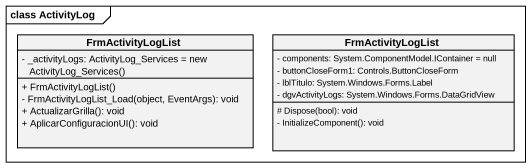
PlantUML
@startuml
mainframe class ActivityLog
hide circle
hide empty members
skinparam classAttributeIconSize 0
class FrmActivityLogList {
  {field} - _activityLogs: ActivityLog_Services = new ActivityLog_Services()
  + FrmActivityLogList()
  - FrmActivityLogList_Load(object, EventArgs): void
  + ActualizarGrilla(): void
  + AplicarConfiguracionUI(): void
}
class "FrmActivityLogList" as FrmActivityLogList_2 {
  - components: System.ComponentModel.IContainer = null
  - buttonCloseForm1: Controls.ButtonCloseForm
  - lblTitulo: System.Windows.Forms.Label
  - dgvActivityLogs: System.Windows.Forms.DataGridView
  # Dispose(bool): void
  - InitializeComponent(): void
}
@enduml
